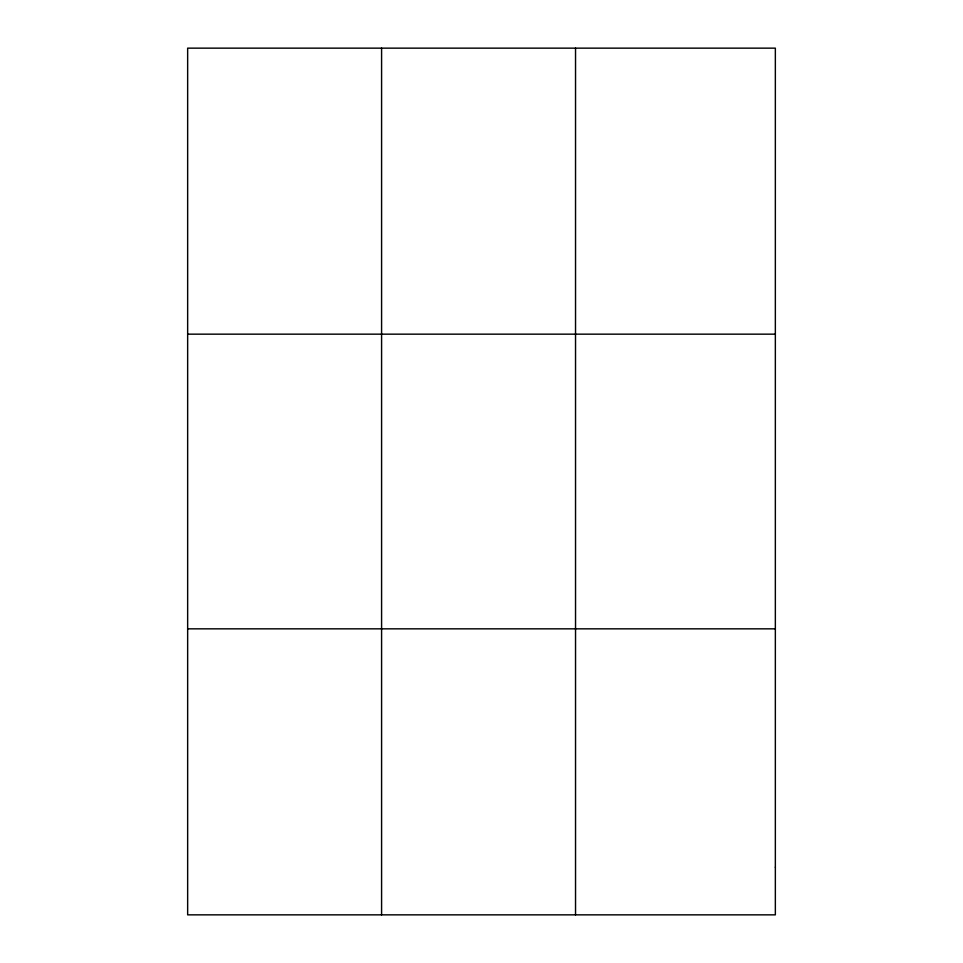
<?xml version="1.0" encoding="UTF-8"?>
<svg xmlns="http://www.w3.org/2000/svg" width="963" height="963" viewBox="0 0 963 963"><rect width="100%" height="100%" fill="white"/><g stroke="black" fill="none" stroke-linecap="round" stroke-linejoin="round"><path stroke-width="1.44" d="M381.589 914.85L381.589 48.15M575.537 914.85L575.537 48.15M187.653 334.161L775.347 334.161M187.653 628.839L775.347 628.839M775.347 867.182L775.347 914.85L187.653 914.85L187.653 48.15L775.347 48.15L775.347 867.182"/></g></svg>
